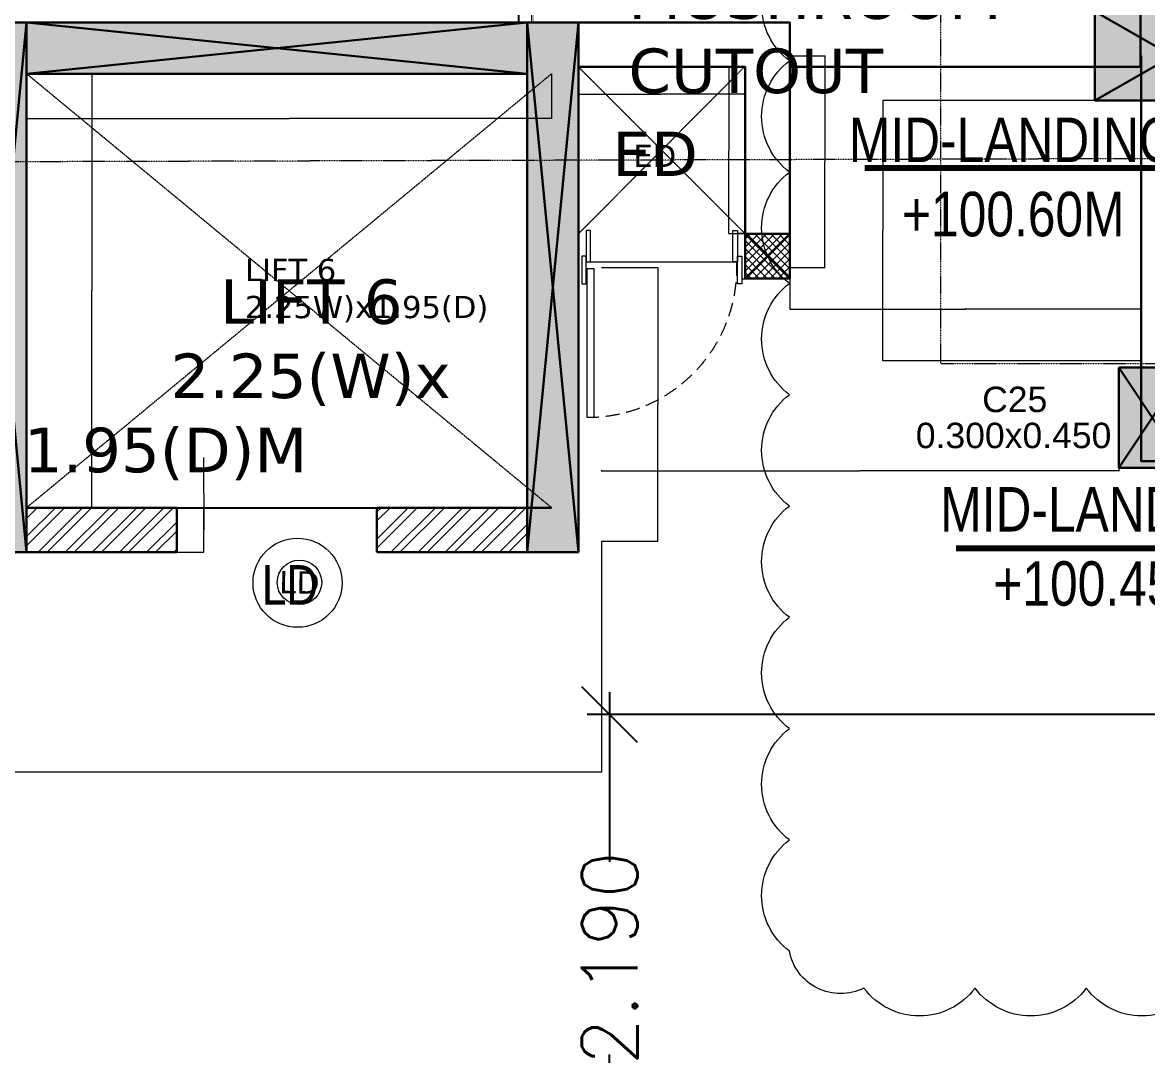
# Model space of a CAD drawing. Header units: inches. Extents: x 6 to 183294, y -48183 to 78918.
# Drawn here: x 137422 to 142478, y 60168 to 64808 of the extents above; entities that cross this region are included whole.
import ezdxf
from ezdxf.enums import TextEntityAlignment as Align

# ---------------------------------------------------------------- set-up
doc = ezdxf.new("R2010")
doc.units = ezdxf.units.IN
doc.header["$MEASUREMENT"] = 0
doc.set_wipeout_variables(frame=1)
doc.header["$PDMODE"] = 35
for name, pattern in [('( Hidden )', [0.375, 0.25, -0.125]), ('HIDDEN', [0.375, 0.25, -0.125]), ('PHANTOM2', [1.25, 0.625, -0.125, 0.125, -0.125, 0.125, -0.125])]:
    doc.linetypes.add(name, pattern=pattern)
for name, color, linetype, lineweight in [('asl comments 12-01-2023', 8, 'Continuous', 0), ('DIM', 8, 'Continuous', 0), ('SDA_COL NO. DETAILS', 8, 'Continuous', 0), ('SDA_COMMENTS', 8, 'Continuous', 0), ('SDA_DETAIL MARKER', 8, 'PHANTOM2', 0), ('SDA_DIM', 8, 'Continuous', 5), ('SDA_DIM DETAILS', 8, 'Continuous', 0), ('SDA_DOOR', 2, 'Continuous', 5), ('SDA_RCC', 1, 'Continuous', 30), ('SDA_SCHEDULES', 8, 'Continuous', 0), ('SDA_SCHEDULES DETAIL', 8, 'Continuous', 0), ('SDA_SECTION LINE', 8, 'Continuous', 0), ('SDA_TEXT_DETAILS', 8, 'Continuous', 0), ('SDA_VOID', 8, 'HIDDEN', 0), ('SDA_WALL', 7, 'Continuous', 30)]:
    doc.layers.add(name, color=color, linetype=linetype, lineweight=lineweight)
doc.layers.add('S-COLUMN', color=1, linetype='Continuous')
doc.layers.add('SDA_TEXT', color=21, linetype='Continuous')
doc.styles.add('AR', font='arial.ttf')
doc.styles.add('arial', font='verdana.ttf')
doc.styles.get("Standard").update_dxf_attribs({"font": 'txt.shx'})
doc.dimstyles.new('1-10', dxfattribs={"dimscale": 0.15, "dimtxt": 2.5, "dimasz": 2.5, "dimexe": 1, "dimexo": 0.5, "dimgap": 0.09, "dimtad": 0, "dimdec": 3, "dimzin": 0, "dimdsep": 46, "dimtxsty": 'Standard', "dimblk": 'OBLIQUE', "dimcen": 2.5, "dimdle": 1, "dimadec": 0, "dimazin": 0, "dimtfac": 1, "dimtdec": 3, "dimtofl": 0, "dimtmove": 0, "dimatfit": 3, "dimfxl": 0, "dimtolj": 1, "dimtzin": 0, "dimarcsym": 0})
doc.dimstyles.new('SDA-100', dxfattribs={"dimtxt": 0.2, "dimasz": 0.18, "dimexe": 0.18, "dimexo": 0.0625, "dimgap": 0.015, "dimtad": 0, "dimzin": 0, "dimdsep": 46, "dimtxsty": 'Standard', "dimblk": 'ARCHTICK', "dimcen": 0.09, "dimclrd": 27, "dimclre": 27, "dimclrt": 21, "dimadec": 0, "dimazin": 0, "dimtfac": 1, "dimtofl": 0, "dimtmove": 1, "dimatfit": 3, "dimfxl": 0, "dimtolj": 1, "dimtzin": 0, "dimlwd": -1, "dimlwe": -1, "dimarcsym": 0})
doc.dimstyles.new('SDA-100 centerline', dxfattribs={"dimtxt": 0.23, "dimasz": 0.125, "dimexe": 0.18, "dimexo": 0.0625, "dimgap": 0.09, "dimtad": 0, "dimdec": 3, "dimzin": 0, "dimdsep": 46, "dimtxsty": 'Standard', "dimblk": 'ARCHTICK', "dimcen": 0.09, "dimclrd": 27, "dimclre": 27, "dimclrt": 21, "dimadec": 0, "dimazin": 0, "dimtfac": 1, "dimtdec": 3, "dimtofl": 0, "dimtmove": 1, "dimatfit": 3, "dimfxl": 0, "dimtolj": 1, "dimtzin": 0, "dimarcsym": 0})
doc.dimstyles.new('SDA-50', dxfattribs={"dimtxt": 0.1, "dimasz": 0.05, "dimexe": 0.09, "dimexo": 0.009, "dimgap": 0, "dimtad": 0, "dimzin": 0, "dimdsep": 46, "dimtxsty": 'Standard', "dimblk": 'ARCHTICK', "dimcen": 0.1, "dimclrd": 27, "dimclre": 27, "dimclrt": 21, "dimadec": 0, "dimazin": 0, "dimtfac": 1, "dimtofl": 0, "dimtmove": 1, "dimatfit": 3, "dimfxl": 0, "dimtolj": 1, "dimtzin": 0, "dimlwd": -1, "dimlwe": -1, "dimarcsym": 0})

# ---------------------------------------------------------------- blocks, each defined once
blk = doc.blocks.new('ext basement line')
at = {"layer": 'SDA_RCC', "linetype": '( Hidden )', "lineweight": 25, "elevation": -98.799}
blk.add_lwpolyline([(13.9734, -96.267), (20.5507, -96.2669), (20.5516, -94.8168), (23.1219, -94.8171), (23.1219, -94.1871), (30.0285, -94.1871), (39.0456, -94.1871), (42.7616, -122.7337), (42.7648, -127.7796), (35.8464, -127.7796)], dxfattribs=at)
blk = doc.blocks.new('A$C7A2D250A')
at = {"layer": 'SDA_RCC', "extrusion": (0, 0, -1)}
h = blk.add_hatch(color=252, dxfattribs=at)
h.dxf.hatch_style = 1
h.paths.add_polyline_path([(0.5, -0.5), (0.5, 0.5), (-0.5, 0.5), (-0.5, -0.5)])
for p, q in [((-0.5, -0.5), (0.5, 0.5)), ((0.5, -0.5), (-0.5, 0.5)), ((-0.5, -0.5), (-0.5, 0.5)), ((-0.5, 0.5), (0.5, 0.5)), ((0.5, 0.5), (0.5, -0.5)), ((0.5, -0.5), (-0.5, -0.5))]:
    blk.add_line(p, q, dxfattribs=at)
blk = doc.blocks.new('_ArchTick')
at = {"color": 0, "const_width": 0.15}
blk.add_lwpolyline([(-0.5, -0.5), (0.5, 0.5)], dxfattribs=at)
blk = doc.blocks.new('*D824')
at = {"layer": 'Defpoints', "color": 0}
for p in [(138114.8, 62628.4), (138236.8, 62628.4), (138114.8, 62428.4)]:
    blk.add_point(p, dxfattribs=at)
at = {"layer": 'SDA_DIM DETAILS'}
for p, q in [((138235.9, 62854.1), (138235.9, 62854.1)), ((138235.9, 62854.1), (138236.8, 62528.4)), ((138114.8, 62628.4), (138236.9, 62628.4)), ((138236.8, 62428.4), (138236.8, 62628.4)), ((138114.8, 62428.4), (138236.9, 62428.4))]:
    blk.add_line(p, q, dxfattribs=at)
at = {"layer": 'SDA_DIM DETAILS', "xscale": 0.05, "yscale": 0.05, "zscale": 0.05}
for p, rotation in [((138236.8, 62628.4), 90), ((138236.8, 62428.4), 270)]:
    blk.add_blockref('_ArchTick', p, dxfattribs=dict(at, rotation=rotation))
at = {"layer": 'SDA_DIM DETAILS', "insert": (138235.9, 62854.3), "char_height": 0.1, "attachment_point": 5, "rotation": 90}
blk.add_mtext('\\A1;200.00', dxfattribs=at)
blk = doc.blocks.new('*D825')
at = {"layer": 'Defpoints', "color": 0}
for p in [(137439.8, 64578.4), (139799.8, 64578.2), (139799.8, 64377.7)]:
    blk.add_point(p, dxfattribs=at)
at = {"layer": 'SDA_DIM DETAILS'}
for p, q in [((137439.8, 64578.4), (137439.8, 64377.6)), ((139799.8, 64578.1), (139799.8, 64377.6)), ((137439.8, 64377.7), (138619.6, 64377.7)), ((139799.8, 64377.7), (138620.1, 64377.7))]:
    blk.add_line(p, q, dxfattribs=at)
at = {"layer": 'SDA_DIM DETAILS', "xscale": 0.05, "yscale": 0.05, "zscale": 0.05, "rotation": 180}
blk.add_blockref('_ArchTick', (137439.8, 64377.7), dxfattribs=at)
at = {"layer": 'SDA_DIM DETAILS', "xscale": 0.05, "yscale": 0.05, "zscale": 0.05}
blk.add_blockref('_ArchTick', (139799.8, 64377.7), dxfattribs=at)
at = {"layer": 'SDA_DIM DETAILS', "insert": (138619.8, 64377.7), "char_height": 0.1, "attachment_point": 5}
blk.add_mtext('\\A1;2360.01', dxfattribs=at)
blk = doc.blocks.new('*D826')
at = {"layer": 'Defpoints', "color": 0}
for p in [(137439.8, 64578.4), (137733.3, 64578.4), (137439.8, 62628.4)]:
    blk.add_point(p, dxfattribs=at)
at = {"layer": 'SDA_DIM DETAILS'}
for p, q in [((137439.8, 64578.4), (137733.4, 64578.4)), ((137733.3, 64578.4), (137733.3, 63603.6)), ((137733.3, 62628.4), (137733.3, 63603.1)), ((137439.8, 62628.4), (137733.4, 62628.4))]:
    blk.add_line(p, q, dxfattribs=at)
at = {"layer": 'SDA_DIM DETAILS', "xscale": 0.05, "yscale": 0.05, "zscale": 0.05}
for p, rotation in [((137733.3, 64578.4), 90), ((137733.3, 62628.4), 270)]:
    blk.add_blockref('_ArchTick', p, dxfattribs=dict(at, rotation=rotation))
at = {"layer": 'SDA_DIM DETAILS', "insert": (137733.3, 63603.4), "char_height": 0.1, "attachment_point": 5, "rotation": 90}
blk.add_mtext('\\A1;1950.00', dxfattribs=at)
blk = doc.blocks.new('*U155')
blk.add_circle((0.2, 0.2), 0.2)
at = {"style": 'AR'}
blk.add_attdef('DOOR', text='', height=0.2, dxfattribs=at).set_placement((0.2, 0.2), align=Align.MIDDLE_CENTER)
blk = doc.blocks.new('*U235')
at = {"linetype": 'Continuous'}
blk.add_wipeout([(0, 0.175), (0.015, 0.175), (0.015, 0.2), (0.735, 0.2), (0.735, 0.175), (0.75, 0.175), (0.75, -0.025), (0.715, -0.025), (0.715, -0.04), (0.035, -0.04), (0.035, -0.025), (0, -0.025)], dxfattribs=at).dxf.layer = 'SDA_DOOR'
at = {"layer": 'SDA_DOOR', "color": 7, "linetype": 'Continuous', "lineweight": 30}
for p, q in [((0, 0.175), (0, -0.025)), ((0.75, 0.175), (0.75, -0.025))]:
    blk.add_line(p, q, dxfattribs=at)
at = {"layer": 'SDA_DOOR', "linetype": 'Continuous'}
blk.add_line((0.035, 0.1), (0.715, 0.1), dxfattribs=at)
for points in [[(0.07, 0.8), (0.04, 0.8), (0.04, 0.13), (0.07, 0.13)], [(0.015, 0.075), (0.015, 0.2), (0.035, 0.2), (0.035, 0.075)], [(0.735, 0.075), (0.735, 0.2), (0.715, 0.2), (0.715, 0.075)], [(0.035, -0.04), (0.035, 0.1), (0.055, 0.1), (0.055, -0.04)], [(0.715, -0.04), (0.715, 0.1), (0.695, 0.1), (0.695, -0.04)]]:
    blk.add_lwpolyline(points, close=True, dxfattribs=at)
at = {"layer": 'SDA_DOOR', "linetype": '( Hidden )', "ltscale": 0.25}
blk.add_arc((0.04, 0.13), 0.6707, 357.4362, 87.4362, dxfattribs=at)
blk = doc.blocks.new('A$C7A0A1DC5')
blk.add_wipeout([(0, 1), (1, 1), (1, 0), (0, 0)]).dxf.layer = 'SDA_RCC'
at = {"layer": 'SDA_RCC', "lineweight": 5}
h = blk.add_hatch(dxfattribs=at)
h.set_pattern_fill('ANSI37', color=252, scale=0.04, style=0)
h.set_pattern_definition([(45, (0, 0), (-0.089803, 0.089803), []), (135, (0, 0), (-0.089803, -0.089803), [])])
h.paths.add_polyline_path([(0, 1), (1, 1), (1, 0), (0, 0)])
at = {"layer": 'SDA_RCC'}
for p, q in [((0, 1), (1, 0)), ((1, 1), (0, 0))]:
    blk.add_line(p, q, dxfattribs=at)
blk.add_lwpolyline([(0, 1), (1, 1), (1, 0), (0, 0)], close=True, dxfattribs=at)
blk = doc.blocks.new('COL NOS DETAIL 9 JUNE')
at = {"layer": 'SDA_COL NO. DETAILS', "ltscale": 0.8, "style": 'AR'}
for s, p in [('C25', (67.6175, -97.9031, 98.7938)), ('0.300x0.450', (67.3193, -98.065, 98.7938))]:
    blk.add_text(s, height=0.1143, dxfattribs=at).set_placement(p, align=Align.TOP_LEFT)
blk = doc.blocks.new('*D663')
at = {"layer": 'Defpoints', "color": 0}
for p in [(132243.1, 62478.3), (140023.5, 62478.1), (140023.5, 61440.7)]:
    blk.add_point(p, dxfattribs=at)
at = {"layer": 'SDA_DIM', "color": 27}
for p, q in [((132243.1, 62478.2), (132243.1, 61440.5)), ((140023.5, 62478.1), (140023.5, 61440.5)), ((132243.1, 61440.7), (136132.7, 61440.7)), ((140023.5, 61440.7), (136133.9, 61440.7))]:
    blk.add_line(p, q, dxfattribs=at)
at = {"layer": 'SDA_DIM', "color": 27, "xscale": 0.18, "yscale": 0.18, "zscale": 0.18, "rotation": 180}
blk.add_blockref('_ArchTick', (132243.1, 61440.7), dxfattribs=at)
at = {"layer": 'SDA_DIM', "color": 27, "xscale": 0.18, "yscale": 0.18, "zscale": 0.18}
blk.add_blockref('_ArchTick', (140023.5, 61440.7), dxfattribs=at)
at = {"layer": 'SDA_DIM', "color": 21, "insert": (136133.3, 61440.7), "char_height": 0.2, "attachment_point": 5}
blk.add_mtext('\\A1;7780.32', dxfattribs=at)
blk = doc.blocks.new('*D664')
at = {"layer": 'Defpoints', "color": 0}
for p in [(140023.5, 63708.1), (140277, 63708.1), (140023.5, 62477.9)]:
    blk.add_point(p, dxfattribs=at)
at = {"layer": 'SDA_DIM', "color": 27}
for p, q in [((140023.5, 63708.1), (140277.2, 63708.1)), ((140277, 63708.1), (140277, 63093.6)), ((140277, 62477.9), (140277, 63092.5)), ((140023.5, 62477.9), (140277.2, 62477.9))]:
    blk.add_line(p, q, dxfattribs=at)
at = {"layer": 'SDA_DIM', "color": 27, "xscale": 0.18, "yscale": 0.18, "zscale": 0.18}
for p, rotation in [((140277, 63708.1), 90), ((140277, 62477.9), 270)]:
    blk.add_blockref('_ArchTick', p, dxfattribs=dict(at, rotation=rotation))
at = {"layer": 'SDA_DIM', "color": 21, "insert": (140277, 63093), "char_height": 0.2, "attachment_point": 5, "rotation": 90}
blk.add_mtext('\\A1;1230.18', dxfattribs=at)
blk = doc.blocks.new('*D665')
at = {"layer": 'Defpoints', "color": 0}
for p in [(140869.8, 64658.1), (140869.8, 63708.1), (141028.2, 63708.1)]:
    blk.add_point(p, dxfattribs=at)
at = {"layer": 'SDA_DIM', "color": 27}
for p, q in [((140869.9, 64658.1), (141028.4, 64658.1)), ((141028.2, 64658.1), (141028.2, 64183.6)), ((141028.2, 63708.1), (141028.2, 64182.7)), ((140869.9, 63708.1), (141028.4, 63708.1))]:
    blk.add_line(p, q, dxfattribs=at)
at = {"layer": 'SDA_DIM', "color": 27, "xscale": 0.18, "yscale": 0.18, "zscale": 0.18}
for p, rotation in [((141028.2, 64658.1), 90), ((141028.2, 63708.1), 270)]:
    blk.add_blockref('_ArchTick', p, dxfattribs=dict(at, rotation=rotation))
at = {"layer": 'SDA_DIM', "color": 21, "insert": (141028.2, 64183.1), "char_height": 0.2, "attachment_point": 5, "rotation": 90}
blk.add_mtext('\\A1;950.00', dxfattribs=at)
blk = doc.blocks.new('*D666')
at = {"layer": 'Defpoints', "color": 0}
for p in [(140869.8, 64658.1), (142448.8, 64458.3), (142448.8, 63521.2)]:
    blk.add_point(p, dxfattribs=at)
at = {"layer": 'SDA_DIM', "color": 27}
for p, q in [((140869.8, 64658.1), (140869.8, 63521.1)), ((142448.8, 64458.2), (142448.8, 63521.1)), ((140869.8, 63521.2), (141658.8, 63521.2)), ((142448.8, 63521.2), (141659.9, 63521.2))]:
    blk.add_line(p, q, dxfattribs=at)
at = {"layer": 'SDA_DIM', "color": 27, "xscale": 0.18, "yscale": 0.18, "zscale": 0.18, "rotation": 180}
blk.add_blockref('_ArchTick', (140869.8, 63521.2), dxfattribs=at)
at = {"layer": 'SDA_DIM', "color": 27, "xscale": 0.18, "yscale": 0.18, "zscale": 0.18}
blk.add_blockref('_ArchTick', (142448.8, 63521.2), dxfattribs=at)
at = {"layer": 'SDA_DIM', "color": 21, "insert": (141659.3, 63521.2), "char_height": 0.2, "attachment_point": 5}
blk.add_mtext('\\A1;1579.00', dxfattribs=at)
blk = doc.blocks.new('*D667')
at = {"layer": 'Defpoints', "color": 0}
for p in [(139919.8, 64608.8), (140666, 64608.8), (139919.8, 64486.4)]:
    blk.add_point(p, dxfattribs=at)
at = {"layer": 'SDA_DIM', "color": 27}
for p, q in [((139919.8, 64608.7), (139919.8, 64486.2)), ((140666, 64608.7), (140666, 64486.2)), ((139919.8, 64486.4), (140292.4, 64486.4)), ((140666, 64486.4), (140293.4, 64486.4))]:
    blk.add_line(p, q, dxfattribs=at)
at = {"layer": 'SDA_DIM', "color": 27, "xscale": 0.18, "yscale": 0.18, "zscale": 0.18, "rotation": 180}
blk.add_blockref('_ArchTick', (139919.8, 64486.4), dxfattribs=at)
at = {"layer": 'SDA_DIM', "color": 27, "xscale": 0.18, "yscale": 0.18, "zscale": 0.18}
blk.add_blockref('_ArchTick', (140666, 64486.4), dxfattribs=at)
at = {"layer": 'SDA_DIM', "color": 21, "insert": (140292.9, 64486.4), "char_height": 0.2, "attachment_point": 5}
blk.add_mtext('\\A1;746.17', dxfattribs=at)
blk = doc.blocks.new('*D668')
at = {"layer": 'Defpoints', "color": 0}
for p in [(140595.5, 64608.8), (140595.5, 63858.8), (140669.8, 63858.8)]:
    blk.add_point(p, dxfattribs=at)
at = {"layer": 'SDA_DIM', "color": 27}
for p, q in [((140595.5, 64608.8), (140595.6, 64608.8)), ((140595.5, 64608.8), (140595.5, 64234.3)), ((140595.5, 63858.8), (140595.5, 64233.3)), ((140669.8, 63858.8), (140595.3, 63858.8))]:
    blk.add_line(p, q, dxfattribs=at)
at = {"layer": 'SDA_DIM', "color": 27, "xscale": 0.18, "yscale": 0.18, "zscale": 0.18}
for p, rotation in [((140595.5, 64608.8), 90), ((140595.5, 63858.8), 270)]:
    blk.add_blockref('_ArchTick', p, dxfattribs=dict(at, rotation=rotation))
at = {"layer": 'SDA_DIM', "color": 21, "insert": (140595.5, 64233.8), "char_height": 0.2, "attachment_point": 5, "rotation": 90}
blk.add_mtext('\\A1;750.00', dxfattribs=at)
blk = doc.blocks.new('*D679')
at = {"layer": 'Defpoints', "color": 0}
for p in [(142448.8, 64458.3), (141288.9, 63288.3), (142448.8, 63288.3)]:
    blk.add_point(p, dxfattribs=at)
at = {"layer": 'SDA_DIM', "color": 27}
for p, q in [((142448.8, 64458.3), (141288.7, 64458.3)), ((141288.9, 64458.3), (141288.9, 63873.8)), ((141288.9, 63288.3), (141288.9, 63872.8)), ((142448.8, 63288.3), (141288.7, 63288.3))]:
    blk.add_line(p, q, dxfattribs=at)
at = {"layer": 'SDA_DIM', "color": 27, "xscale": 0.18, "yscale": 0.18, "zscale": 0.18}
for p, rotation in [((141288.9, 64458.3), 90), ((141288.9, 63288.3), 270)]:
    blk.add_blockref('_ArchTick', p, dxfattribs=dict(at, rotation=rotation))
at = {"layer": 'SDA_DIM', "color": 21, "insert": (141288.9, 63873.3), "char_height": 0.2, "attachment_point": 5, "rotation": 90}
blk.add_mtext('\\A1;1170.00', dxfattribs=at)
blk = doc.blocks.new('*D779')
at = {"layer": 'Defpoints', "color": 0}
for p in [(140023.2, 62797.9), (142348.8, 62838.3), (140023.2, 62793.5)]:
    blk.add_point(p, dxfattribs=at)
at = {"layer": 'SDA_DIM', "color": 27}
for p, q in [((140023.2, 62797.8), (140023.2, 62793.3)), ((142348.8, 62838.2), (142348.8, 62793.3)), ((140023.2, 62793.5), (141185.4, 62793.5)), ((142348.8, 62793.5), (141186.6, 62793.5))]:
    blk.add_line(p, q, dxfattribs=at)
at = {"layer": 'SDA_DIM', "color": 27, "xscale": 0.18, "yscale": 0.18, "zscale": 0.18, "rotation": 180}
blk.add_blockref('_ArchTick', (140023.2, 62793.5), dxfattribs=at)
at = {"layer": 'SDA_DIM', "color": 27, "xscale": 0.18, "yscale": 0.18, "zscale": 0.18}
blk.add_blockref('_ArchTick', (142348.8, 62793.5), dxfattribs=at)
at = {"layer": 'SDA_DIM', "color": 21, "insert": (141186, 62793.5), "char_height": 0.2, "attachment_point": 5}
blk.add_mtext('\\A1;2325.66', dxfattribs=at)
blk = doc.blocks.new('column')
at = {"layer": 'SDA_RCC'}
h = blk.add_hatch(color=252, dxfattribs=at)
h.dxf.hatch_style = 1
h.paths.add_polyline_path([(-0.5, 0.5), (-0.5, -0.5), (0.5, -0.5), (0.5, 0.5)])
for p, q in [((-0.5, 0.5), (-0.5, -0.5)), ((0.5, 0.5), (-0.5, 0.5)), ((-0.5, -0.5), (0.5, 0.5)), ((0.5, -0.5), (-0.5, 0.5)), ((0.5, -0.5), (0.5, 0.5)), ((-0.5, -0.5), (0.5, -0.5))]:
    blk.add_line(p, q, dxfattribs=at)
blk = doc.blocks.new('NEW COLS 9 JUNE')
at = {"layer": 'S-COLUMN'}
for p, xscale, yscale, rotation in [((68.4785, -96.4171, -197.598), 0.3999999999999773, 0.6999999999999886, 270), ((68.3863, -98.0415, -98.799), 0.3, 0.45, 180)]:
    blk.add_blockref('column', p, dxfattribs=dict(at, xscale=xscale, yscale=yscale, rotation=rotation))
blk = doc.blocks.new('_Oblique')
at = {"color": 0, "linetype": 'ByBlock', "lineweight": -2}
blk.add_line((-0.5, -0.5), (0.5, 0.5), dxfattribs=at)
blk = doc.blocks.new('*D546')
at = {"layer": 'Defpoints', "color": 0, "transparency": 16777216}
for p in [(-8.1296, 4.8999), (-5.2664, 4.8999, -98.799), (-5.5604, 2.71, -49.3995)]:
    blk.add_point(p, dxfattribs=at)
at = {"layer": 'DIM', "color": 0, "lineweight": -2, "transparency": 16777216}
for p, q in [((-8.1296, 4.9999), (-8.1296, 4.2375)), ((-5.3164, 4.8999), (-8.2296, 4.8999)), ((-8.1296, 2.61), (-8.1296, 3.3725)), ((-5.6104, 2.71), (-8.2296, 2.71))]:
    blk.add_line(p, q, dxfattribs=at)
at = {"layer": 'DIM', "color": 0, "lineweight": -2, "transparency": 16777216, "xscale": 0.25, "yscale": 0.25, "zscale": 0.25}
for p, rotation in [((-8.1296, 4.8999), 90), ((-8.1296, 2.71), 270)]:
    blk.add_blockref('_Oblique', p, dxfattribs=dict(at, rotation=rotation))
at = {"layer": 'DIM', "color": 0, "lineweight": -3, "transparency": 16777216, "insert": (-8.1296, 3.805), "char_height": 0.25, "attachment_point": 5, "rotation": 90}
blk.add_mtext('\\A1;2.190', dxfattribs=at)
blk = doc.blocks.new('gr cat')
at = {"layer": 'DIM', "lineweight": -3}
dim = blk.add_linear_dim(base=(-8.1296, 4.8999, 197.598), p1=(-5.5604, 2.71, 148.1985), p2=(-5.2664, 4.8999, 98.799), angle=90, dimstyle='1-10', override={"dimscale": 0.1}, dxfattribs=at)
dim.commit()
dim.dimension.update_dxf_attribs({"geometry": '*D546', "text_midpoint": (-8.1296, 3.805, 197.598)})

msp = doc.modelspace()

# ---------------------------------------------------------------- hatches: boundary and pattern name
at = {"layer": 'SDA_RCC', "lineweight": 0}
h = msp.add_hatch(dxfattribs=at)
h.set_pattern_fill('ANSI32', color=8, scale=230)
h.set_pattern_definition([(45, (134219.91, 42445.93), (-60.98796, 60.98796), []), (45, (134260.57, 42445.93), (-60.98796, 60.98796), [])])
h.paths.add_polyline_path([(139689.815, 62428.365), (139689.815, 62628.365), (139014.815, 62628.365), (139014.815, 62428.365)])
h.paths.add_polyline_path([(138114.815, 62428.365), (138114.815, 62628.365), (137439.815, 62628.365), (137439.815, 62428.365)])

# ---------------------------------------------------------------- linework, layer by layer
at = {"layer": 'asl comments 12-01-2023', "elevation": -197133.873}
msp.add_lwpolyline([(119377.67, 63247.632), (132232.862, 63247.636), (132232.862, 64807.636), (139711.2, 64807.636), (139711.2, 66208.336), (142228.703, 66208.324), (142228.712, 68307.636), (149143.243, 68307.636), (149143.243, 66887.636), (155075.207, 66887.635), (159065.823, 36589.341), (122898.097, 36589.339), (119377.67, 63247.632)], dxfattribs=at)
at = {"layer": 'SDA_DETAIL MARKER', "elevation": -98334.873}
msp.add_lwpolyline([(141548.735, 68957.514), (150049.704, 68957.514), (150049.704, 63275.026), (141548.735, 63275.026)], close=True, dxfattribs=at)
at = {"layer": 'SDA_RCC', "linetype": '( Hidden )', "lineweight": 9}
for p, q in [((139799.828, 62628.217, -493530.873), (137439.815, 64578.365, -394731.873)), ((139799.828, 64578.155, -493530.873), (137439.815, 62628.365, -394731.873))]:
    msp.add_line(p, q, dxfattribs=at)
at = {"layer": 'SDA_RCC', "color": 7}
for p, q in [((137439.815, 62628.365, -394731.873), (138114.815, 62628.365, -394731.873)), ((138114.815, 62628.365, -394731.873), (138114.815, 62428.365, -394731.873)), ((139014.815, 62628.365, -394731.873), (139799.828, 62628.217, -493530.873)), ((139014.815, 62628.365, -394731.873), (139014.815, 62428.365, -394731.873)), ((137439.815, 62428.365, -394731.873), (138114.815, 62428.365, -394731.873)), ((139014.815, 62428.365, -394731.873), (139799.828, 62428.217, -493530.873))]:
    msp.add_line(p, q, dxfattribs=at)
at = {"layer": 'SDA_RCC', "color": 2, "lineweight": -3}
msp.add_line((138114.815, 62628.365, -394731.873), (139014.815, 62628.365, -394731.873), dxfattribs=at)
at = {"layer": 'SDA_SCHEDULES DETAIL'}
msp.add_circle((138666.547, 62293.173, -295932.873), 100, dxfattribs=at)
at = {"layer": 'SDA_SECTION LINE', "linetype": 'PHANTOM2'}
msp.add_line((149426.116, 64215.587, -98334.873), (131205.276, 64165.552, -197133.873), dxfattribs=at)
at = {"layer": 'SDA_VOID', "elevation": -493530.873}
for points in [[(140665.985, 64608.787), (139919.815, 63858.787)], [(140669.815, 63858.787), (139919.815, 64608.787)]]:
    msp.add_lwpolyline(points, dxfattribs=at)
at = {"layer": 'SDA_WALL'}
for points, elevation in [([(142445.654, 66058.263), (142445.654, 64608.939), (140869.815, 64608.787)], -394731.873), ([(139719.753, 64808.615), (140869.815, 64808.787), (140869.815, 63658.787), (140023.154, 63658.787)], -493530.873), ([(142448.817, 64658.263), (142448.817, 62838.263), (142648.817, 62838.263)], -197133.873), ([(139919.815, 64608.787), (140669.815, 64608.787), (140669.815, 63858.787), (140023.154, 63858.787)], -493530.873)]:
    msp.add_lwpolyline(points, dxfattribs=dict(at, elevation=elevation))

# ---------------------------------------------------------------- block references
at = {"color": 2, "xscale": 1000, "yscale": 1000, "zscale": 1000}
msp.add_blockref('gr cat', (148189.581, 56799.358, -295932.873), dxfattribs=at)
at = {"layer": 'SDA_RCC', "linetype": '( Hidden )', "xscale": 1000, "yscale": 1000, "zscale": 1000}
msp.add_blockref('ext basement line', (119101.378, 161074.759, -295932.873), dxfattribs=at)
at = {"layer": 'SDA_RCC', "zscale": 1000}
for p, xscale, yscale in [((137324.815, 63618.365, -394731.873), 230, 2379.999999999999), ((138564.815, 64693.365, -394731.873), 2250, 230), ((139804.815, 63618.365, -394731.873), 230, 2379.999999999999)]:
    msp.add_blockref('A$C7A2D250A', p, dxfattribs=dict(at, xscale=xscale, yscale=yscale))
at = {"layer": 'SDA_SCHEDULES'}
ref = msp.add_blockref('*U155', (138457.676, 62091.228, -295932.873), dxfattribs=dict(at, xscale=1000, yscale=1000, zscale=1000))
ref.add_attrib('DOOR', 'LD', (138497.592, 62193.257, -295932.873), dxfattribs={"layer": '0', "height": 177.2491, "style": 'AR', "width": 0.8})

# ---------------------------------------------------------------- texts
at = {"layer": 'SDA_SCHEDULES DETAIL', "style": 'AR'}
msp.add_attdef('LD', text='', height=100, rotation=358.975642, dxfattribs=at).set_placement((138666.547, 62293.173, -295932.873), align=Align.MIDDLE_CENTER)
at = {"layer": 'SDA_TEXT', "char_height": 200}
for s, insert, width, attachment_point, style in [('\\pi458.27237;BASEMENT \\pi458.27237;EXHAUST \\pi458.27237;MUSHROOM \\pi458.27237;CUTOUT', (140144.943, 65691.542, -394731.873), 2463.08604, 1, 'arial'), ('{\\W0.8;MID-LANDING +100.60M}', (141874.347, 64112.953, -295932.873), 1868.94562, 5, 'AR'), ('ED', (140072.564, 64318.328, -394731.873), 368.40333, 1, 'arial'), ('\\pi880.89540;LIFT 6\\P\\pi659.47162;2.25(W)x \\pi659.47162;1.95(D)M', (137428.065, 63654.701, -394731.873), 2641.84452, 1, 'arial'), ('{\\W0.8;MID-LANDING +100.45M}', (142284.966, 62453.419, -98334.873), 1868.94562, 5, 'AR')]:
    msp.add_mtext(s, dxfattribs=dict(at, insert=insert, width=width, attachment_point=attachment_point, style=style))
at = {"layer": 'SDA_TEXT_DETAILS', "char_height": 100, "attachment_point": 1, "style": 'arial'}
for s, insert, width in [('\\pi68.14565;ED', (140099.353, 64259.17, -394731.873), 334.61232), ('\\pi114.59233;LIFT 6\\P2.25W)x1.95(D)', (138306.588, 63746.888, -295932.873), 669.21153)]:
    msp.add_mtext(s, dxfattribs=dict(at, insert=insert, width=width))

# ---------------------------------------------------------------- dimensions: what is measured, and where the dimension line sits
at = {"layer": 'SDA_DIM'}
for base, p1, p2, picture, middle in [((139919.815, 64486.397, -394731.873), (140665.985, 64608.787, -789927.873), (139919.815, 64608.787, -493530.873), '*D667', (140292.9, 64486.397, -394731.873)), ((140023.154, 62793.479, -98334.873), (142348.815, 62838.263, -295932.873), (140023.154, 62797.874, -295932.873), '*D779', (141185.985, 62793.479, -98334.873)), ((140023.463, 61440.686, -98334.873), (132243.141, 62478.263, -197133.873), (140023.463, 62478.116, -295932.873), '*D663', (136133.302, 61440.686, -98334.873))]:
    dim = msp.add_linear_dim(base=base, p1=p1, p2=p2, dimstyle='SDA-100', dxfattribs=at)
    dim.commit()
    dim.dimension.update_dxf_attribs({"geometry": picture, "text_midpoint": middle})
dim = msp.add_linear_dim(base=(141288.891, 63288.263, -98334.873), p1=(142448.817, 64458.263, -197133.873), p2=(142448.817, 63288.263, -197133.873), angle=90, dimstyle='SDA-100', dxfattribs=at)
dim.commit()
dim.dimension.update_dxf_attribs({"geometry": '*D679', "text_midpoint": (141288.891, 63873.263, -98334.873)})
at = {"layer": 'SDA_DIM DETAILS'}
dim = msp.add_linear_dim(base=(139799.828, 64377.734, -394731.873), p1=(137439.815, 64578.365, -394731.873), p2=(139799.828, 64578.155, -493530.873), dimstyle='SDA-50', override={"dimclrd": 256, "dimclre": 256, "dimclrt": 256, "dimtfillclr": 256}, dxfattribs=at)
dim.commit()
dim.dimension.update_dxf_attribs({"geometry": '*D825', "text_midpoint": (138619.821, 64377.734, -394731.873)})
dim = msp.add_linear_dim(base=(137733.293, 64578.365, -394731.873), p1=(137439.815, 62628.365, -394731.873), p2=(137439.815, 64578.365, -394731.873), angle=90, dimstyle='SDA-50', override={"dimclrd": 256, "dimclre": 256, "dimclrt": 256, "dimtfillclr": 256}, dxfattribs=at)
dim.commit()
dim.dimension.update_dxf_attribs({"geometry": '*D826', "text_midpoint": (137733.293, 63603.365, -394731.873)})
dim = msp.add_linear_dim(base=(138236.778, 62628.365, -394731.873), p1=(138114.815, 62428.365, -394731.873), p2=(138114.815, 62628.365, -394731.873), angle=90, dimstyle='SDA-50', override={"dimclrd": 256, "dimclre": 256, "dimclrt": 256, "dimtfillclr": 256}, dxfattribs=at)
dim.commit()
dim.dimension.update_dxf_attribs({"geometry": '*D824', "text_midpoint": (138235.948, 62854.058, -394731.873), "dimtype": 160})

# ---------------------------------------------------------------- leaders
at = {"layer": 'SDA_TEXT'}
for points in [[(143355.996, 64781.948, -98334.873), (142591.264, 64155.135, -98334.873), (141207.725, 64154.478, -98334.873)], [(143366.849, 63524.727, -98334.873), (143001.883, 62446.273, -98334.873), (141618.344, 62445.616, -98334.873)]]:
    msp.add_leader(points, dimstyle='SDA-100 centerline', override={"dimasz": 0.2, "dimclrd": 256, "dimfxl": 1.5, "dimlwd": 65535, "dimarcsym": 1}, dxfattribs=at)

# ---------------------------------------------------------------- next in the draw order: block references
at = {"layer": 'SDA_DOOR', "linetype": 'Continuous', "xscale": -1000, "yscale": 1000, "zscale": 1000, "rotation": 180}
msp.add_blockref('*U235', (139919.816, 63833.787, -592329.873), dxfattribs=at)

# ---------------------------------------------------------------- next in the draw order: block references
at = {"layer": 'SDA_RCC', "xscale": 200, "yscale": 200, "zscale": 1000, "rotation": 180}
msp.add_blockref('A$C7A0A1DC5', (140869.815, 63858.787, -592329.873), dxfattribs=at)

# ---------------------------------------------------------------- next in the draw order: dimensions: what is measured, and where the dimension line sits
at = {"layer": 'SDA_DIM'}
dim = msp.add_linear_dim(base=(140277.013, 63708.116, -197133.873), p1=(140023.468, 62477.94, -295932.873), p2=(140023.468, 63708.116, -295932.873), angle=90, dimstyle='SDA-100', dxfattribs=at)
dim.commit()
dim.dimension.update_dxf_attribs({"geometry": '*D664', "text_midpoint": (140277.013, 63093.028, -197133.873)})

# ---------------------------------------------------------------- next in the draw order: linework, layer by layer
at = {"layer": 'SDA_COMMENTS', "elevation": -98334.873}
msp.add_lwpolyline([(142702.768, 60470.272, -0.5), (142202.768, 60470.272, -0.5), (141702.768, 60470.272, -0.5), (141202.768, 60470.272, -0.5), (140868.665, 60636.169, -0.5), (140868.665, 61136.169, -0.5), (140868.665, 61636.169, -0.5), (140868.665, 62136.169, -0.5), (140868.665, 62636.169, -0.5), (140868.665, 63136.169, -0.5), (140868.665, 63636.169, -0.5), (140868.665, 64136.169, -0.5), (140868.665, 64636.169, -0.5), (140868.665, 65136.169, -0.5)], format="xyb", dxfattribs=at)
at = {"layer": 'SDA_WALL', "linetype": '( Hidden )', "elevation": -394731.873}
msp.add_lwpolyline([(120028.952, 58419.363), (119386.866, 63247.672), (132243.222, 63247.646), (132249.81, 63247.673), (132249.81, 63297.653), (132249.81, 64807.81), (139717.95, 64807.667), (139719.833, 66208.14), (142245.652, 66208.228), (142245.661, 68307.67), (149160.277, 68307.617), (149160.192, 66887.67), (155080.87, 66888.223), (155606.998, 62943.05), (155872.168, 60929.774), (159078.068, 36589.358), (157887.213, 36589.358), (145666.335, 36589.358), (122915.06, 36589.358), (122559.396, 39282.606), (120028.952, 58419.363)], dxfattribs=at)

# ---------------------------------------------------------------- next in the draw order: block references
at = {"layer": 'S-COLUMN', "xscale": 1000, "yscale": 1000, "zscale": 1000}
msp.add_blockref('NEW COLS 9 JUNE', (74112.478, 161074.76, -98334.873), dxfattribs=at)
at = {"layer": 'SDA_COL NO. DETAILS', "xscale": 1000, "yscale": 1000, "zscale": 1000}
msp.add_blockref('COL NOS DETAIL 9 JUNE', (74117.099, 161075.37, -98334.873), dxfattribs=at)

# ---------------------------------------------------------------- next in the draw order: dimensions: what is measured, and where the dimension line sits
at = {"layer": 'SDA_DIM'}
dim = msp.add_linear_dim(base=(142448.817, 63521.247, -98334.873), p1=(140869.815, 64658.116, -493530.873), p2=(142448.817, 64458.263, -197133.873), dimstyle='SDA-100', dxfattribs=at)
dim.commit()
dim.dimension.update_dxf_attribs({"geometry": '*D666', "text_midpoint": (141659.316, 63521.247, -98334.873)})
for base, p1, p2, picture, middle in [((141028.207, 63708.116, -394731.873), (140869.815, 64658.116, -592329.873), (140869.815, 63708.116, -592329.873), '*D665', (141028.207, 64183.116, -394731.873)), ((140595.462, 63858.787, -394731.873), (140595.462, 64608.787, -493530.873), (140669.815, 63858.787, -789927.873), '*D668', (140595.462, 64233.787, -394731.873))]:
    dim = msp.add_linear_dim(base=base, p1=p1, p2=p2, angle=90, dimstyle='SDA-100', dxfattribs=at)
    dim.commit()
    dim.dimension.update_dxf_attribs({"geometry": picture, "text_midpoint": middle})

doc.saveas('drawing.dxf')
